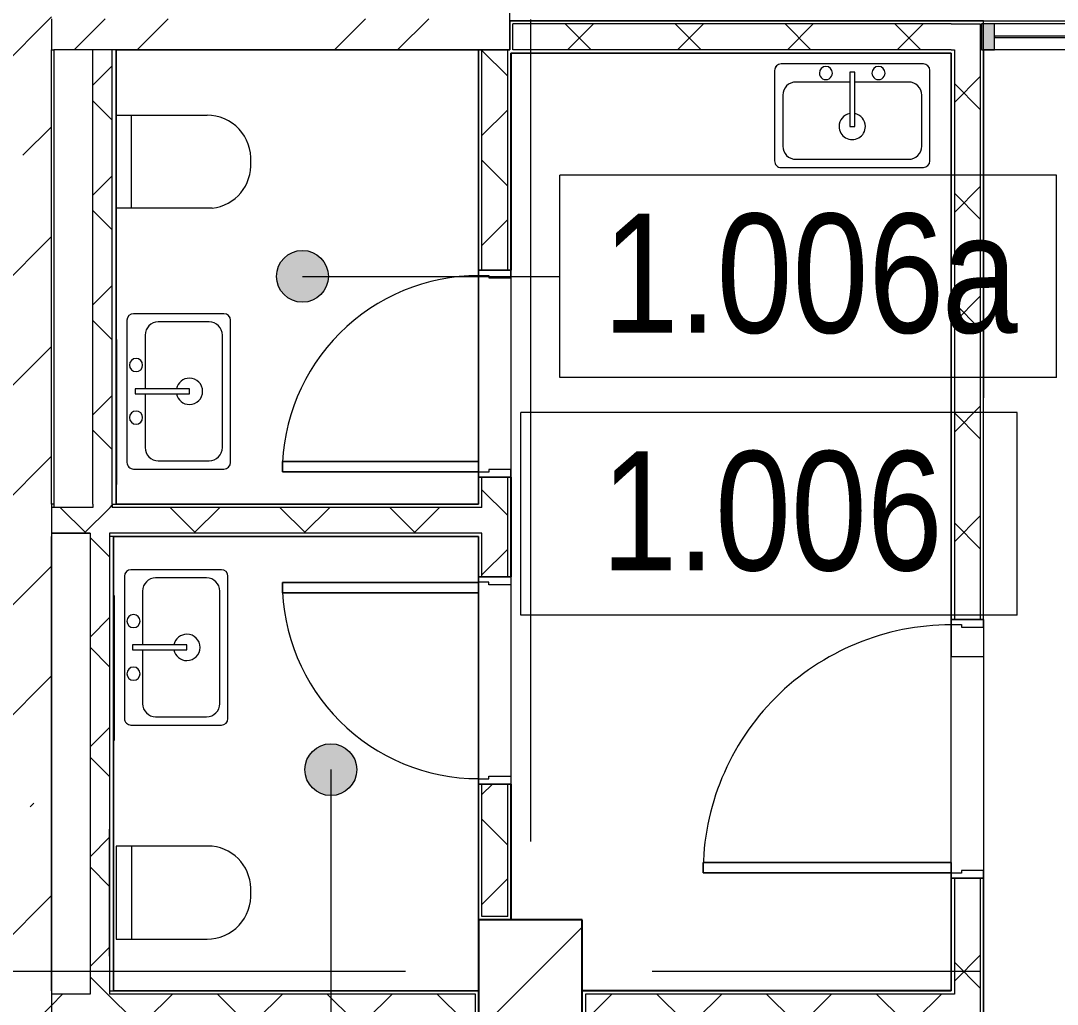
# Model space of a CAD drawing. Header units: millimetres. Extents: x 46431 to 216095, y -43515 to 31605.
# Drawn here: x 108363 to 112366, y 19390 to 23190 of the extents above; entities that cross this region are included whole.
import ezdxf

# ---------------------------------------------------------------- set-up
doc = ezdxf.new("R2010")
doc.units = ezdxf.units.MM
doc.linetypes.add('Осевые', pattern=[6350, 1270, -952.5, 3175, -952.5])
for name, color, linetype, lineweight in [('Двери', 7, 'Continuous', 9), ('Импосты витража', 7, 'Continuous', 9), ('Импосты витража-1', 7, 'Continuous', 18), ('Каркас_Импост', 7, 'Continuous', 9), ('Колонны', 7, 'Continuous', 9), ('Колонны-1', 7, 'Continuous', 25), ('Марки помещений', 7, 'Continuous', 9), ('Общие ребра', 7, 'Continuous', 9), ('Оси-2', 7, 'Осевые', 9), ('Панель', 7, 'Continuous', 9), ('Перекрытия', 7, 'Continuous', 9), ('Сантехнические приборы', 7, 'Continuous', 9), ('Стены', 7, 'Continuous', 9), ('Стены-1', 7, 'Continuous', 18), ('Штриховка разреза-3', 7, 'Continuous', 9)]:
    doc.layers.add(name, color=color, linetype=linetype, lineweight=lineweight)
doc.layers.add('Импосты витража-2', color=7, linetype='Continuous', lineweight=9, true_color=0x787878)
doc.styles.add('Arial Narrow_1', font='Arial Narrow.ttf', dxfattribs={"height": 460})
pattern_1 = [(45, (0, 0), (-502.8943, 502.8943), []), (45, (0, 762), (-502.8943, 502.8943), [])]
pattern_2 = [(45, (0, 0), (-212.132, 212.132), []), (135, (0, 0), (-212.132, -212.132), [])]

# ---------------------------------------------------------------- blocks, each defined once
blk = doc.blocks.new('Колонна 405 - Колонна 40-55-735867-План 1-го этажа на отм_ -6_000')
at = {"layer": 'Колонны'}
h = blk.add_hatch(dxfattribs=at)
h.set_pattern_fill('FP_25', color=256, style=0, pattern_type=2)
h.set_pattern_definition([(45, (-46800, -43800), (-493.914, 493.914), []), (45, (-46306.1, -43800), (-493.914, 493.914), [873.125, -174.625, 6.706, -167.919])])
h.paths.add_polyline_path([(63331.6, -24482.9), (63731.6, -24482.9), (63731.6, -24082.9), (63331.6, -24082.9)], flags=0)
at = {"layer": 'Колонны-1'}
for p, q in [((63731.6, -24082.9), (63331.6, -24082.9)), ((63331.6, -24082.9), (63331.6, -24482.9)), ((63731.6, -24482.9), (63731.6, -24082.9)), ((63331.6, -24482.9), (63731.6, -24482.9))]:
    blk.add_line(p, q, dxfattribs=at)
blk = doc.blocks.new('Прямоугольный импост - 50х100 мм-8415182-План 1-го этажа на отм_ -6_000')
at = {"layer": 'Импосты витража'}
for p, q in [((112124.4, 23077.1), (112124.4, 23177.1)), ((112606.6, 23177.1), (112124.4, 23177.1)), ((112606.6, 23077.1), (112124.4, 23077.1))]:
    blk.add_line(p, q, dxfattribs=at)
blk = doc.blocks.new('Прямоугольный импост - 50х100 мм-4882230-План 1-го этажа на отм_ -6_000')
at = {"layer": 'Импосты витража-2'}
blk.add_hatch(color=256, dxfattribs=at).paths.add_polyline_path([(-50, 50), (-50, -50), (0, -50), (0, 50)], flags=0)
at = {"layer": 'Импосты витража-1'}
for p, q in [((0, 50), (-50, 50)), ((-50, 50), (-50, -50)), ((0, -50), (0, 50)), ((-50, -50), (0, -50))]:
    blk.add_line(p, q, dxfattribs=at)
blk = doc.blocks.new('Дверь - Однопольная - ДВ11__21х8-6240765-План 1-го этажа на отм_ -6_000')
at = {"layer": 'Двери'}
for p, q in [((-379, -62.5), (-339, -62.5)), ((-379, -820.5), (-379, -62.5)), ((-339, -62.5), (-339, -820.5)), ((-339, -820.5), (-379, -820.5))]:
    blk.add_line(p, q, dxfattribs=at)
blk.add_arc((-379, -62.5), 758, 270, 0, dxfattribs=at)
at = {"layer": 'Каркас_Импост'}
for p, q in [((-400, 62.5), (-370, 62.5)), ((-400, -62.5), (-400, 62.5)), ((-370, 62.5), (-370, -22.5)), ((370, 62.5), (400, 62.5)), ((370, -22.5), (370, 62.5)), ((400, 62.5), (400, -62.5)), ((-380, -22.5), (-380, -62.5)), ((-370, -22.5), (-380, -22.5)), ((380, -22.5), (370, -22.5)), ((380, -62.5), (380, -22.5)), ((-380, -62.5), (-400, -62.5)), ((400, -62.5), (380, -62.5))]:
    blk.add_line(p, q, dxfattribs=at)
at = {"layer": 'Панель'}
for p, q in [((-339, -62.5), (-379, -62.5)), ((-379, -62.5), (-379, -820.5)), ((-339, -820.5), (-339, -62.5)), ((-379, -820.5), (-339, -820.5))]:
    blk.add_line(p, q, dxfattribs=at)
blk = doc.blocks.new('Дверь - Однопольная - ДВ11_21х8-6240764-План 1-го этажа на отм_ -6_000')
at = {"layer": 'Двери'}
for p, q in [((-339, 820.5), (-379, 820.5)), ((-379, 820.5), (-379, 62.5)), ((-339, 62.5), (-339, 820.5)), ((-379, 62.5), (-339, 62.5))]:
    blk.add_line(p, q, dxfattribs=at)
blk.add_arc((-379, 62.5), 758, 360, 90, dxfattribs=at)
at = {"layer": 'Каркас_Импост'}
for p, q in [((-380, 62.5), (-400, 62.5)), ((-400, 62.5), (-400, -62.5)), ((-380, 22.5), (-380, 62.5)), ((400, 62.5), (380, 62.5)), ((380, 62.5), (380, 22.5)), ((400, -62.5), (400, 62.5)), ((-370, 22.5), (-380, 22.5)), ((-370, -62.5), (-370, 22.5)), ((380, 22.5), (370, 22.5)), ((370, 22.5), (370, -62.5)), ((-400, -62.5), (-370, -62.5)), ((370, -62.5), (400, -62.5))]:
    blk.add_line(p, q, dxfattribs=at)
at = {"layer": 'Панель'}
for p, q in [((-379, 820.5), (-339, 820.5)), ((-379, 62.5), (-379, 820.5)), ((-339, 820.5), (-339, 62.5)), ((-339, 62.5), (-379, 62.5))]:
    blk.add_line(p, q, dxfattribs=at)
blk = doc.blocks.new('Унитаз_встраиваемый - Обычный _ Vitra 748-4800 _каркасные_-5137914-План 1-го этажа на отм_ -6_000')
at = {"layer": 'Сантехнические приборы'}
for p, q in [((-180, -371.5), (-180, 0)), ((-180, 0), (179.4, 0)), ((179.4, 0), (179.4, -351)), ((-180, -60), (179.4, -60))]:
    blk.add_line(p, q, dxfattribs=at)
for centre, start, end in [((9.9, -351), 266.3345, 0), ((-11.8, -351), 186.9403, 273.6655)]:
    blk.add_arc(centre, 169.5, start, end, dxfattribs=at)
blk = doc.blocks.new('Унитаз_встраиваемый - Обычный _ Vitra 748-4800 _каркасные_-V26-План 1-го этажа на отм_ -6_000')
at = {"layer": 'Сантехнические приборы'}
for p, q in [((-180, 371.5), (-180, 0)), ((179.4, 0), (179.4, 351)), ((-180, 60), (179.4, 60)), ((245, -25), (-245, -25)), ((-180, 0), (179.4, 0))]:
    blk.add_line(p, q, dxfattribs=at)
for centre, start, end in [((-11.8, 351), 86.3345, 173.0597), ((9.9, 351), 360, 93.6655)]:
    blk.add_arc(centre, 169.5, start, end, dxfattribs=at)
blk = doc.blocks.new('Дверь - Однопольная - ДВ11_21х10-6240763-План 1-го этажа на отм_ -6_000')
at = {"layer": 'Двери'}
for p, q in [((-439, 1020.5), (-479, 1020.5)), ((-479, 1020.5), (-479, 62.5)), ((-439, 62.5), (-439, 1020.5)), ((-479, 62.5), (-439, 62.5))]:
    blk.add_line(p, q, dxfattribs=at)
blk.add_arc((-479, 62.5), 958, 360, 90, dxfattribs=at)
at = {"layer": 'Каркас_Импост'}
for p, q in [((-480, 62.5), (-500, 62.5)), ((-500, 62.5), (-500, -62.5)), ((-480, 22.5), (-480, 62.5)), ((500, 62.5), (480, 62.5)), ((480, 62.5), (480, 22.5)), ((500, -62.5), (500, 62.5)), ((-470, 22.5), (-480, 22.5)), ((-470, -62.5), (-470, 22.5)), ((480, 22.5), (470, 22.5)), ((470, 22.5), (470, -62.5)), ((-500, -62.5), (-470, -62.5)), ((470, -62.5), (500, -62.5))]:
    blk.add_line(p, q, dxfattribs=at)
at = {"layer": 'Панель'}
for p, q in [((-479, 1020.5), (-439, 1020.5)), ((-479, 62.5), (-479, 1020.5)), ((-439, 1020.5), (-439, 62.5)), ((-439, 62.5), (-479, 62.5))]:
    blk.add_line(p, q, dxfattribs=at)
blk = doc.blocks.new('Раковина-Одиночная-2D - 600 x 400 мм-6800133-План 1-го этажа на отм_ -6_000')
at = {"layer": 'Сантехнические приборы'}
for p, q in [((606.3, 441), (57.1, 441)), ((606.3, 441), (57.1, 441)), ((31.7, 415.6), (31.7, 66.4)), ((31.7, 415.6), (31.7, 66.4)), ((549.1, 409.3), (114.2, 409.3)), ((631.7, 66.4), (631.7, 415.6)), ((631.7, 66.4), (631.7, 415.6)), ((63.4, 358.5), (63.4, 161.7)), ((599.9, 161.7), (599.9, 358.5)), ((341.2, 282.3), (322.2, 282.3)), ((322.2, 282.3), (322.2, 72.8)), ((341.2, 72.8), (341.2, 282.3)), ((114.2, 110.9), (322.2, 110.9)), ((341.2, 110.9), (549.1, 110.9)), ((57.1, 41), (606.3, 41)), ((57.1, 41), (606.3, 41)), ((322.2, 72.8), (341.2, 72.8)), ((131.8, 1), (691.8, 1))]:
    blk.add_line(p, q, dxfattribs=at)
for centre, radius, start, end in [((57.1, 415.6), 25.4, 90, 180), ((57.1, 415.6), 25.4, 90, 180), ((606.3, 415.6), 25.4, 360, 90), ((606.3, 415.6), 25.4, 360, 90), ((114.2, 358.5), 50.8, 90, 180), ((549.1, 358.5), 50.8, 360, 90), ((331.7, 282.3), 50.8, 360, 180), ((331.7, 282.3), 50.8, 180, 259.1931), ((331.7, 282.3), 50.8, 280.8069, 0), ((114.2, 161.7), 50.8, 180, 270), ((549.1, 161.7), 50.8, 270, 0), ((230.1, 76), 25.4, 360, 180), ((433.3, 76), 25.4, 360, 180), ((57.1, 66.4), 25.4, 180, 270), ((57.1, 66.4), 25.4, 180, 270), ((230.1, 76), 25.4, 180, 360), ((433.3, 76), 25.4, 180, 360), ((606.3, 66.4), 25.4, 270, 360), ((606.3, 66.4), 25.4, 270, 0)]:
    blk.add_arc(centre, radius, start, end, dxfattribs=at)
blk = doc.blocks.new('Марка помещения_Р - Марка помещения-4575829-План 1-го этажа на отм_ -6_000')
at = {"layer": 'Марки помещений'}
for p, q in [((-4.79375, -1.95625), (-4.79375, 1.95625)), ((4.79375, 1.95625), (-4.79375, 1.95625)), ((4.79375, -1.95625), (4.79375, 1.95625)), ((4.79375, -1.95625), (-4.79375, -1.95625))]:
    blk.add_line(p, q, dxfattribs=at)

msp = doc.modelspace()

# ---------------------------------------------------------------- hatches: boundary and pattern name
at = {"layer": 'Марки помещений'}
h = msp.add_hatch(color=256, dxfattribs=at)
edge = h.paths.add_edge_path(flags=0)
edge.add_arc((109451.3, 22202.2), 100, 0, 360)
h = msp.add_hatch(color=256, dxfattribs=at)
edge = h.paths.add_edge_path(flags=0)
edge.add_arc((109560.9, 20296.6), 100, 0, 360)
at = {"layer": 'Штриховка разреза-3'}
h = msp.add_hatch(dxfattribs=at)
h.set_pattern_fill('FP_4', color=256, style=0, pattern_type=2)
h.set_pattern_definition([(45, (0, 0), (-424.264, 424.264), [600, -100, 20, -100]), (45, (0, 424), (-424.264, 424.264), [])])
h.paths.add_polyline_path([(108481.6, 15867.1), (108481.6, 24217.1), (108281.6, 24217.1), (108281.6, 15867.1), (108456.6, 15867.1)], flags=0)
h.paths.add_polyline_path([(108281.6, 25117.1), (108481.6, 25117.1), (108481.6, 25414.6), (108281.6, 25412.6), (108281.6, 25361.6)], flags=0)
h = msp.add_hatch(dxfattribs=at)
h.set_pattern_fill('FP_3', color=256, style=0, pattern_type=2)
h.set_pattern_definition(pattern_1)
h.paths.add_polyline_path([(110251.6, 23077.1), (110251.6, 23517.1), (110131.6, 23517.1), (110131.6, 23077.1)], flags=0)
h = msp.add_hatch(dxfattribs=at)
h.set_pattern_fill('FP_3', color=256, style=0, pattern_type=2)
h.set_pattern_definition(pattern_1)
h.paths.add_polyline_path([(110131.6, 23077.1), (110131.6, 23197.1), (108481.6, 23197.1), (108481.6, 23077.1), (108994.2, 23077.1)], flags=0)
h = msp.add_hatch(dxfattribs=at)
h.set_pattern_fill('FP_1', color=256, style=0, pattern_type=2)
h.set_pattern_definition(pattern_2)
h.paths.add_polyline_path([(111969.1, 23077.1), (111969.1, 23177.1), (110264.1, 23177.1), (110264.1, 23077.1), (111956.6, 23077.1)], flags=0)
h = msp.add_hatch(dxfattribs=at)
h.set_pattern_fill('FP_1', color=256, style=0, pattern_type=2)
h.set_pattern_definition(pattern_2)
h.paths.add_polyline_path([(111969.1, 19429.6), (112069.1, 19429.6), (112069.1, 19877.1), (111969.1, 19877.1), (111969.1, 19442.1)], flags=0)
h.paths.add_polyline_path([(111969.1, 20877.1), (112069.1, 20877.1), (112069.1, 23177.1), (111969.1, 23177.1), (111969.1, 22294.7)], flags=0)
h = msp.add_hatch(dxfattribs=at)
h.set_pattern_fill('FP_1', color=256, style=0, pattern_type=2)
h.set_pattern_definition(pattern_2)
h.paths.add_polyline_path([(108716.6, 21309.6), (108716.6, 23077.1), (108641.6, 23077.1), (108641.6, 21309.6)], flags=0)
h = msp.add_hatch(dxfattribs=at)
h.set_pattern_fill('FP_1', color=256, style=0, pattern_type=2)
h.set_pattern_definition(pattern_2)
h.paths.add_polyline_path([(110144.1, 19729.6), (110244.1, 19729.6), (110244.1, 20240.9), (110144.1, 20240.9), (110144.1, 19841.2)], flags=0)
h.paths.add_polyline_path([(110244.1, 21040.9), (110244.1, 21425.9), (110144.1, 21425.9), (110144.1, 21040.9)], flags=0)
h.paths.add_polyline_path([(110244.1, 22225.9), (110244.1, 23077.1), (110144.1, 23077.1), (110144.1, 22225.9)], flags=0)
h = msp.add_hatch(dxfattribs=at)
h.set_pattern_fill('FP_1', color=256, style=0, pattern_type=2)
h.set_pattern_definition(pattern_2)
h.paths.add_polyline_path([(110144.1, 21209.6), (110144.1, 21309.6), (108481.6, 21309.6), (108481.6, 21209.6), (110131.6, 21209.6)], flags=0)
h = msp.add_hatch(dxfattribs=at)
h.set_pattern_fill('FP_1', color=256, style=0, pattern_type=2)
h.set_pattern_definition(pattern_2)
h.paths.add_polyline_path([(108631.6, 19429.6), (108706.6, 19429.6), (108706.6, 21209.6), (108631.6, 21209.6), (108631.6, 19442.1)], flags=0)
h = msp.add_hatch(dxfattribs=at)
h.set_pattern_fill('FP_1', color=256, style=0, pattern_type=2)
h.set_pattern_definition(pattern_2)
h.paths.add_polyline_path([(108481.6, 19329.6), (110119.1, 19329.6), (110119.1, 19429.6), (108481.6, 19429.6)], flags=0)
h = msp.add_hatch(dxfattribs=at)
h.set_pattern_fill('FP_1', color=256, style=0, pattern_type=2)
h.set_pattern_definition(pattern_2)
h.paths.add_polyline_path([(112069.1, 19329.6), (112069.1, 19429.6), (110544.1, 19429.6), (110544.1, 19329.6), (110689.4, 19329.6)], flags=0)

# ---------------------------------------------------------------- linework, layer by layer
at = {"layer": 'Марки помещений'}
for p, q in [((109451.3, 22202.2), (110445.5, 22202.2)), ((109560.9, 20296.6), (109560.9, 19034.6))]:
    msp.add_line(p, q, dxfattribs=at)
for centre in [(109451.3, 22202.2), (109560.9, 20296.6)]:
    msp.add_circle(centre, 100, dxfattribs=at)
at = {"layer": 'Общие ребра'}
for p, q in [((108481.6, 23197.1), (108481.6, 23077.1)), ((110264.1, 23077.1), (110264.1, 23177.1)), ((111956.6, 23177.1), (110264.1, 23177.1)), ((111956.6, 23177.1), (111969.1, 23177.1)), ((111969.1, 23177.1), (112069.1, 23177.1)), ((112069.1, 23177.1), (112069.1, 20877.1)), ((108641.6, 23077.1), (108491.6, 23077.1)), ((108641.6, 21322.1), (108641.6, 23077.1)), ((108716.6, 23077.1), (108641.6, 23077.1)), ((108731.6, 23077.1), (108716.6, 23077.1)), ((108716.6, 21322.1), (108716.6, 23077.1)), ((110131.6, 23077.1), (110131.6, 22225.9)), ((110144.1, 22225.9), (110144.1, 23077.1)), ((110244.1, 22225.9), (110244.1, 23077.1)), ((110256.6, 22225.9), (110256.6, 23064.6)), ((110256.6, 23064.6), (110256.6, 22225.9)), ((111956.6, 23077.1), (110264.1, 23077.1)), ((111956.6, 23077.1), (111969.1, 23077.1)), ((111956.6, 23064.6), (111956.6, 20877.1)), ((111969.1, 23077.1), (111969.1, 20877.1)), ((112081.6, 20877.1), (112081.6, 23077.1)), ((110131.6, 21425.9), (110131.6, 21324.1)), ((110144.1, 21309.6), (110144.1, 21425.9)), ((110244.1, 21040.9), (110244.1, 21425.9)), ((110256.6, 21040.9), (110256.6, 21425.9)), ((110256.6, 21425.9), (110256.6, 21040.9)), ((108481.6, 21322.1), (108481.6, 21309.6)), ((108491.6, 21309.6), (108481.6, 21309.6)), ((108481.6, 21309.6), (108481.6, 21209.6)), ((108491.6, 21322.1), (108491.6, 21309.6)), ((108641.6, 21309.6), (108491.6, 21309.6)), ((108641.6, 21309.6), (108491.6, 21309.6)), ((108641.6, 21322.1), (108641.6, 21309.6)), ((108716.6, 21322.1), (108731.6, 21322.1)), ((108716.6, 21322.1), (108716.6, 21309.6)), ((110131.6, 21309.6), (108716.6, 21309.6)), ((110144.1, 21309.6), (110131.6, 21309.6)), ((108631.6, 21209.6), (108481.6, 21209.6)), ((108481.6, 21209.6), (108631.6, 21209.6)), ((108481.6, 21209.6), (108481.6, 21197.1)), ((108481.6, 21034.8), (108481.6, 21197.1)), ((108481.6, 21197.1), (108481.6, 21034.8)), ((108631.6, 21209.6), (108631.6, 21197.1)), ((108631.6, 21197.1), (108631.6, 19442.1)), ((110131.6, 21209.6), (108706.6, 21209.6)), ((108706.6, 21209.6), (108706.6, 21197.1)), ((108721.6, 21197.1), (108706.6, 21197.1)), ((108706.6, 21197.1), (108706.6, 19442.1)), ((110144.1, 21209.6), (110131.6, 21209.6)), ((110131.6, 21195.1), (110131.6, 21040.9)), ((110144.1, 21040.9), (110144.1, 21209.6)), ((110131.6, 20240.9), (110131.6, 19717.1)), ((110144.1, 19729.6), (110144.1, 20240.9)), ((110244.1, 19729.6), (110244.1, 20240.9)), ((110256.6, 19717.1), (110256.6, 20240.9)), ((110256.6, 20240.9), (110256.6, 19717.1)), ((111956.6, 19877.1), (111956.6, 19444.1)), ((111969.1, 19877.1), (111969.1, 19442.1)), ((112069.1, 19877.1), (112069.1, 19442.1)), ((112081.6, 19442.1), (112081.6, 19877.1)), ((110244.1, 19729.6), (110144.1, 19729.6)), ((108481.6, 19442.1), (108481.6, 19604.5)), ((108481.6, 19604.5), (108481.6, 19442.1)), ((108481.6, 19442.1), (108481.6, 19429.6)), ((108631.6, 19429.6), (108481.6, 19429.6)), ((108481.6, 19429.6), (108481.6, 19329.6)), ((108631.6, 19429.6), (108481.6, 19429.6)), ((108631.6, 19442.1), (108631.6, 19429.6)), ((108706.6, 19442.1), (108721.6, 19442.1)), ((108706.6, 19442.1), (108706.6, 19429.6)), ((110119.1, 19429.6), (108706.6, 19429.6)), ((110119.1, 19329.6), (110119.1, 19429.6)), ((110544.1, 19429.6), (110544.1, 19329.6)), ((111969.1, 19429.6), (110544.1, 19429.6)), ((111969.1, 19442.1), (111969.1, 19429.6)), ((112069.1, 19442.1), (112069.1, 19429.6)), ((112069.1, 19429.6), (112069.1, 19329.6)), ((112081.6, 19329.6), (112081.6, 19442.1))]:
    msp.add_line(p, q, dxfattribs=at)
at = {"layer": 'Оси-2'}
for p, q in [((110331.6, 25417.1), (110331.6, -41733.9)), ((150171.6, 19517.1), (50527.1, 19517.1))]:
    msp.add_line(p, q, dxfattribs=at)
at = {"layer": 'Перекрытия'}
for p, q in [((110251.6, 23189.6), (116526.6, 23189.6)), ((110131.6, 23077.1), (108731.6, 23077.1)), ((108731.6, 23077.1), (108731.6, 21322.1)), ((110131.6, 21322.1), (110131.6, 23077.1)), ((111956.6, 23064.6), (110256.6, 23064.6)), ((110256.6, 23064.6), (110256.6, 22225.9)), ((111956.6, 19442.1), (111956.6, 23064.6)), ((112821.6, 23077.1), (112081.6, 23077.1)), ((112081.6, 23077.1), (112081.6, 21733.4)), ((110256.6, 22225.9), (110131.6, 22225.9)), ((110131.6, 22225.9), (110131.6, 21425.9)), ((111956.6, 21733.4), (111956.6, 20733.4)), ((110131.6, 21425.9), (110256.6, 21425.9)), ((110256.6, 21425.9), (110256.6, 21040.9)), ((108731.6, 21322.1), (110131.6, 21322.1)), ((110131.6, 21197.1), (108721.6, 21197.1)), ((108721.6, 21197.1), (108721.6, 19442.1)), ((110131.6, 19442.1), (110131.6, 21197.1)), ((110256.6, 21040.9), (110131.6, 21040.9)), ((110131.6, 21040.9), (110131.6, 20240.9)), ((111956.6, 20733.4), (112081.6, 20733.4)), ((112081.6, 20733.4), (112081.6, 19317.1)), ((110131.6, 20240.9), (110256.6, 20240.9)), ((110256.6, 20240.9), (110256.6, 19717.1)), ((110256.6, 19717.1), (110531.6, 19717.1)), ((110531.6, 19717.1), (110531.6, 19442.1)), ((108721.6, 19442.1), (110131.6, 19442.1)), ((110531.6, 19442.1), (111956.6, 19442.1))]:
    msp.add_line(p, q, dxfattribs=at)
at = {"layer": 'Стены'}
for p, q in [((110131.6, 21425.9), (110131.6, 22225.9)), ((110131.6, 22225.9), (110256.6, 22225.9)), ((110256.6, 22225.9), (110256.6, 21425.9)), ((110256.6, 21425.9), (110131.6, 21425.9)), ((110131.6, 20240.9), (110131.6, 21040.9)), ((110131.6, 21040.9), (110256.6, 21040.9)), ((110256.6, 21040.9), (110256.6, 20240.9)), ((111956.6, 20877.1), (112081.6, 20877.1)), ((111956.6, 19877.1), (111956.6, 20877.1)), ((112081.6, 20877.1), (112081.6, 19877.1)), ((110256.6, 20240.9), (110131.6, 20240.9)), ((112081.6, 19877.1), (111956.6, 19877.1))]:
    msp.add_line(p, q, dxfattribs=at)
at = {"layer": 'Стены-1'}
for p, q in [((110251.6, 23077.1), (110251.6, 23517.1)), ((111956.6, 23189.6), (110251.6, 23189.6)), ((110251.6, 23189.6), (110251.6, 23177.1)), ((112069.1, 23189.6), (111956.6, 23189.6)), ((112081.6, 23189.6), (112069.1, 23189.6)), ((112081.6, 23077.1), (112081.6, 23189.6)), ((110251.6, 23177.1), (110251.6, 23077.1)), ((112581.6, 23129.6), (112124.4, 23129.6)), ((112124.4, 23129.6), (112124.4, 23124.6)), ((112124.4, 23124.6), (112581.6, 23124.6)), ((108481.6, 21322.1), (108481.6, 23077.1)), ((108481.6, 23077.1), (108491.6, 23077.1)), ((108491.6, 23077.1), (108491.6, 21322.1)), ((108731.6, 23077.1), (110131.6, 23077.1)), ((108731.6, 21322.1), (108731.6, 23077.1)), ((110131.6, 23077.1), (110251.6, 23077.1)), ((110251.6, 23077.1), (110131.6, 23077.1)), ((110256.6, 23064.6), (111956.6, 23064.6)), ((110258.6, 23064.6), (110256.6, 23064.6)), ((110258.6, 22225.9), (110258.6, 23062.6)), ((110131.6, 22225.9), (110256.6, 22225.9)), ((110256.6, 22225.9), (110258.6, 22225.9)), ((110256.6, 21425.9), (110131.6, 21425.9)), ((110258.6, 21425.9), (110256.6, 21425.9)), ((110258.6, 21040.9), (110258.6, 21425.9)), ((108491.6, 21322.1), (108481.6, 21322.1)), ((110131.6, 21322.1), (108731.6, 21322.1)), ((110131.6, 21324.1), (110131.6, 21322.1)), ((108721.6, 21197.1), (110131.6, 21197.1)), ((108721.6, 19442.1), (108721.6, 21197.1)), ((110131.6, 21197.1), (110131.6, 21195.1)), ((108481.6, 19604.5), (108481.6, 21034.8)), ((108481.6, 21034.8), (108481.6, 19604.5)), ((110131.6, 21040.9), (110256.6, 21040.9)), ((110256.6, 21040.9), (110258.6, 21040.9)), ((111956.6, 20877.1), (112081.6, 20877.1)), ((110256.6, 20240.9), (110131.6, 20240.9)), ((110258.6, 20240.9), (110256.6, 20240.9)), ((110258.6, 19719.1), (110258.6, 20240.9)), ((112081.6, 19877.1), (111956.6, 19877.1)), ((110131.6, 19717.1), (110144.1, 19717.1)), ((110144.1, 19717.1), (110244.1, 19717.1)), ((110244.1, 19717.1), (110256.6, 19717.1)), ((110256.6, 19717.1), (110258.6, 19717.1)), ((110131.6, 19442.1), (108721.6, 19442.1)), ((110131.6, 19429.6), (110131.6, 19442.1)), ((110131.6, 19329.6), (110131.6, 19429.6)), ((111956.6, 19442.1), (110531.6, 19442.1)), ((110531.6, 19442.1), (110531.6, 19429.6)), ((110531.6, 19429.6), (110531.6, 19329.6)), ((111954.6, 19444.1), (110533.6, 19444.1)), ((110533.6, 19442.1), (111956.6, 19442.1)), ((111956.6, 19444.1), (111956.6, 19442.1)), ((111956.6, 19442.1), (111956.6, 19444.1))]:
    msp.add_line(p, q, dxfattribs=at)

# ---------------------------------------------------------------- block references
at = {"layer": 'Двери'}
for name, p, rotation in [('Дверь - Однопольная - ДВ11_21х8-6240764-План 1-го этажа на отм_ -6_000', (110194.1, 21825.9), 90), ('Дверь - Однопольная - ДВ11__21х8-6240765-План 1-го этажа на отм_ -6_000', (110194.1, 20640.9), 270), ('Дверь - Однопольная - ДВ11_21х10-6240763-План 1-го этажа на отм_ -6_000', (112019.1, 20377.1), 90)]:
    msp.add_blockref(name, p, dxfattribs=dict(at, rotation=rotation))
at = {"layer": 'Импосты витража', "rotation": 180}
msp.add_blockref('Прямоугольный импост - 50х100 мм-4882230-План 1-го этажа на отм_ -6_000', (112074.4, 23127.1), dxfattribs=at)
at = {"layer": 'Импосты витража'}
msp.add_blockref('Прямоугольный импост - 50х100 мм-8415182-План 1-го этажа на отм_ -6_000', (0, 0), dxfattribs=at)
at = {"layer": 'Колонны'}
msp.add_blockref('Колонна 405 - Колонна 40-55-735867-План 1-го этажа на отм_ -6_000', (46800, 43800), dxfattribs=at)
at = {"layer": 'Марки помещений', "xscale": 199.9999999999999, "yscale": 199.9999999999999, "zscale": 199.9999999999999}
for p in [(111404.2, 22202.2), (111253.4, 21284.8)]:
    msp.add_blockref('Марка помещения_Р - Марка помещения-4575829-План 1-го этажа на отм_ -6_000', p, dxfattribs=at)
at = {"layer": 'Сантехнические приборы'}
for name, p, rotation in [('Раковина-Одиночная-2D - 600 x 400 мм-6800133-План 1-го этажа на отм_ -6_000', (111906.3, 23063.6), 180), ('Унитаз_встраиваемый - Обычный _ Vitra 748-4800 _каркасные_-5137914-План 1-го этажа на отм_ -6_000', (108731.6, 22645.1), 90.00000000000031), ('Раковина-Одиночная-2D - 600 x 400 мм-6800133-План 1-го этажа на отм_ -6_000', (108732.6, 22089.7), 270), ('Раковина-Одиночная-2D - 600 x 400 мм-6800133-План 1-го этажа на отм_ -6_000', (108722.6, 21100.6), 270), ('Унитаз_встраиваемый - Обычный _ Vitra 748-4800 _каркасные_-V26-План 1-го этажа на отм_ -6_000', (108731.6, 19821.6), 269.9999999999997)]:
    msp.add_blockref(name, p, dxfattribs=dict(at, rotation=rotation))

# ---------------------------------------------------------------- texts
at = {"layer": 'Марки помещений', "char_height": 460, "attachment_point": 1, "style": 'Arial Narrow_1'}
for s, insert, width in [('1.006', (110611.3, 22444.1), 1587.341), ('\\fArial Narrow|b0|i0|c204|p34|;а', (111921, 22444.1), 352.742), ('1.006', (110605.5, 21526.6), 1587.341)]:
    msp.add_mtext(s, dxfattribs=dict(at, insert=insert, width=width))

doc.saveas('drawing.dxf')
